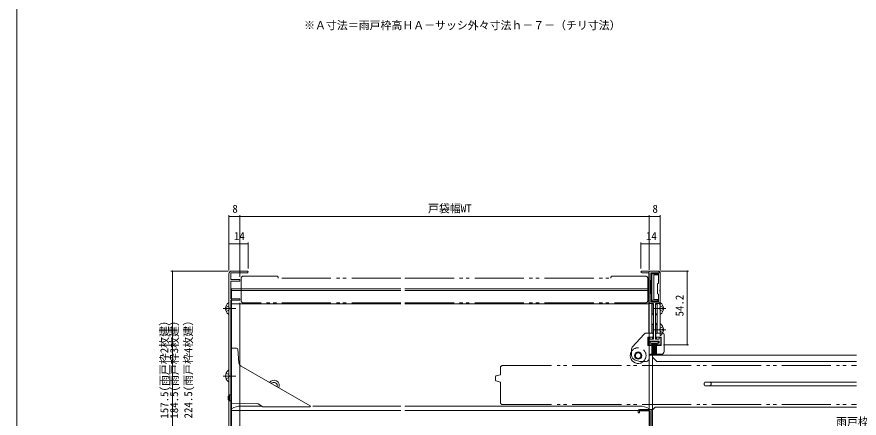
# Model space of a CAD drawing. Units: millimetres, scale not verified. Extents: x -1188 to -148, y -840 to 760.
# Drawn here: x -1188 to -570, y -503 to -209 of the extents above; entities that cross this region are included whole.
import ezdxf
from ezdxf.enums import TextEntityAlignment as Align

# ---------------------------------------------------------------- set-up
doc = ezdxf.new("R2010")
doc.units = ezdxf.units.MM
doc.header["$LTSCALE"] = 4
for name, pattern in [('CHAIN2', [12, 9, -1, 1, -1]), ('DASHED3', [4, 3, -1]), ('DOUBLE_CHAIN2', [12.8, 9, -1, 0.6, -0.6, 0.6, -1])]:
    doc.linetypes.add(name, pattern=pattern)
for name, color, linetype, lineweight in [('0-1_USER1', 3, 'Continuous', 9), ('0-2_YKK_ZWAK', 7, 'Continuous', 9), ('0-3_YKK_D', 6, 'Continuous', 9), ('0-4_YKK_11', 7, 'Continuous', 9), ('0-5_YKK_12', 2, 'Continuous', 9), ('0-7_YKK_13', 4, 'Continuous', 9)]:
    doc.layers.add(name, color=color, linetype=linetype, lineweight=lineweight)
doc.styles.add('ＭＳ ゴシック', font='')
doc.styles.get('ＭＳ ゴシック').set_extended_font_data('MS Gothic')

msp = doc.modelspace()

# ---------------------------------------------------------------- linework, layer by layer
at = {"layer": '0-2_YKK_ZWAK'}
msp.add_line((-1188, -840), (-1188, 720), dxfattribs=at)
at = {"layer": '0-3_YKK_D'}
for p, q in [((-1032.493, -389.919), (-1032.493, -354.419)), ((-1024.493, -355.419), (-1032.493, -355.419)), ((-1024.493, -399.719), (-1024.493, -354.419)), ((-1024.493, -399.719), (-1024.493, -354.419)), ((-1024.493, -355.419), (-724.493, -355.419)), ((-724.493, -394.419), (-724.493, -354.419)), ((-724.493, -394.419), (-724.493, -354.419)), ((-716.493, -355.419), (-724.493, -355.419)), ((-716.493, -394.919), (-716.493, -354.419)), ((-1032.493, -394.919), (-1032.493, -374.419)), ((-1018.493, -375.419), (-1032.493, -375.419)), ((-1018.493, -393.569), (-1018.493, -374.419)), ((-730.493, -393.519), (-730.493, -374.419)), ((-716.493, -375.419), (-730.493, -375.419)), ((-716.493, -394.919), (-716.493, -374.419)), ((-1032.993, -395.419), (-1074.994, -395.419)), ((-1073.994, -395.419), (-1073.994, -552.919)), ((-715.993, -395.419), (-695.493, -395.419)), ((-696.493, -449.619), (-696.493, -395.419)), ((-1024.493, -418.718), (-1024.493, -740.92)), ((-1024.493, -418.918), (-1024.493, -740.92)), ((-713.993, -449.619), (-695.493, -449.619))]:
    msp.add_line(p, q, dxfattribs=at)
for centre, start, end in [((-1032.493, -355.419), 0, 180), ((-1032.493, -355.419), 180, 0), ((-1024.493, -355.419), 0, 180), ((-1024.493, -355.419), 180, 0), ((-724.493, -355.419), 0, 180), ((-724.493, -355.419), 0, 180), ((-724.493, -355.419), 180, 0), ((-724.493, -355.419), 180, 0), ((-716.493, -355.419), 0, 180), ((-716.493, -355.419), 180, 0), ((-1032.493, -375.419), 0, 180), ((-1032.493, -375.419), 180, 0), ((-1018.493, -375.419), 0, 180), ((-1018.493, -375.419), 180, 0), ((-730.493, -375.419), 0, 180), ((-730.493, -375.419), 180, 0), ((-716.493, -375.419), 0, 180), ((-716.493, -375.419), 180, 0), ((-1073.994, -395.419), 90, 270), ((-1073.994, -395.419), 270, 90), ((-696.493, -395.419), 90, 270), ((-696.493, -395.419), 270, 90), ((-696.493, -449.619), 90, 270), ((-696.493, -449.619), 270, 90)]:
    msp.add_arc(centre, 0.106, start, end, dxfattribs=at)
at = {"layer": '0-4_YKK_11'}
for p, q in [((-1032.493, -549.619), (-1032.493, -397.419)), ((-1031.193, -396.719), (-1031.193, -401.719)), ((-1019.143, -396.719), (-1031.193, -396.719)), ((-1030.493, -395.419), (-1019.143, -395.419)), ((-729.893, -395.419), (-718.493, -395.419)), ((-724.493, -396.619), (-729.893, -396.619)), ((-724.493, -418.119), (-724.493, -396.619)), ((-723.293, -396.619), (-717.693, -396.619)), ((-723.293, -404.419), (-723.293, -396.619)), ((-717.693, -396.619), (-717.693, -404.419)), ((-717.693, -396.619), (-717.693, -404.419)), ((-716.493, -397.419), (-716.493, -409.16)), ((-1031.193, -401.719), (-1024.493, -401.719)), ((-1031.193, -402.719), (-1031.193, -415.718)), ((-1024.493, -402.719), (-1031.193, -402.719)), ((-1024.493, -401.719), (-1024.493, -402.719)), ((-722.693, -404.765), (-723.293, -404.419)), ((-723.293, -405.619), (-722.693, -405.272)), ((-723.293, -411.219), (-723.293, -405.619)), ((-722.693, -405.272), (-722.693, -404.765)), ((-717.693, -404.419), (-718.293, -404.765)), ((-718.293, -404.765), (-718.293, -412.072)), ((-722.693, -411.565), (-723.293, -411.219)), ((-723.293, -412.419), (-722.693, -412.072)), ((-723.293, -418.119), (-723.293, -412.419)), ((-722.693, -412.072), (-722.693, -411.565)), ((-718.293, -412.072), (-717.693, -412.419)), ((-717.693, -412.419), (-717.693, -418.119)), ((-716.493, -409.16), (-716.613, -409.344)), ((-716.613, -409.344), (-716.613, -409.894)), ((-716.613, -409.894), (-716.493, -410.077)), ((-716.493, -410.077), (-716.493, -418.119)), ((-1031.193, -415.718), (-1024.493, -415.718)), ((-1031.093, -416.718), (-1031.093, -551.819)), ((-1024.493, -416.718), (-1031.093, -416.718)), ((-1024.493, -415.718), (-1024.493, -416.718)), ((-721.243, -419.119), (-723.493, -419.119)), ((-717.693, -418.119), (-723.293, -418.119)), ((-721.243, -445.419), (-721.243, -419.119)), ((-717.493, -419.119), (-719.743, -419.119)), ((-719.743, -419.119), (-719.743, -445.419)), ((-724.993, -444.219), (-723.993, -444.219)), ((-724.993, -449.619), (-724.993, -444.219)), ((-723.993, -444.219), (-723.993, -445.419)), ((-716.993, -444.219), (-715.993, -444.219)), ((-716.993, -445.419), (-716.993, -444.219)), ((-715.993, -444.219), (-715.993, -449.619)), ((-722.493, -449.619), (-724.993, -449.619)), ((-723.993, -445.419), (-721.243, -445.419)), ((-723.993, -446.919), (-723.993, -448.419)), ((-716.993, -446.919), (-723.993, -446.919)), ((-723.993, -448.419), (-722.493, -448.419)), ((-722.493, -448.419), (-722.493, -449.619)), ((-719.743, -445.419), (-716.993, -445.419)), ((-718.493, -448.419), (-716.993, -448.419)), ((-718.493, -449.619), (-718.493, -448.419)), ((-715.993, -449.619), (-718.493, -449.619)), ((-716.993, -448.419), (-716.993, -446.919)), ((-732.493, -499.42), (-732.493, -497.921)), ((-731.593, -499.42), (-732.493, -499.42)), ((-731.593, -498.02), (-731.593, -499.42)), ((-723.693, -498.02), (-731.593, -498.02)), ((-731.493, -496.92), (-722.493, -496.92)), ((-723.693, -523.419), (-723.693, -498.02)), ((-722.493, -496.92), (-722.493, -546.921))]:
    msp.add_line(p, q, dxfattribs=at)
for centre, radius, start, end in [((-1030.493, -397.419), 2, 90.00002, 180), ((-1019.143, -396.069), 0.65, 269.99998, 90), ((-729.893, -396.019), 0.6, 89.99998, 270), ((-718.493, -397.419), 2, 0, 89.99998), ((-723.493, -418.119), 1, 180, 269.99998), ((-717.493, -418.119), 1, 270, 359.99998), ((-731.493, -497.921), 1, 90, 179.99998)]:
    msp.add_arc(centre, radius, start, end, dxfattribs=at)
at = {"layer": '0-5_YKK_12', "linetype": 'DOUBLE_CHAIN2'}
for p, q in [((-1023.493, -400.663), (-1023.493, -417.263)), ((-997.493, -399.163), (-1021.993, -399.163)), ((-906.493, -400.563), (-996.576, -400.563)), ((-996.493, -400.563), (-996.493, -400.163)), ((-903.493, -400.563), (-752.493, -400.563)), ((-752.493, -400.163), (-752.493, -400.563)), ((-726.993, -399.163), (-751.493, -399.163)), ((-725.493, -417.263), (-725.493, -400.663)), ((-906.493, -418.763), (-1021.993, -418.763)), ((-903.493, -418.763), (-726.993, -418.763)), ((-833.497, -466.274), (-833.497, -471.275)), ((-831.997, -464.774), (-572.493, -464.774)), ((-836.997, -475.54), (-836.997, -472.808)), ((-836.626, -472.325), (-833.719, -471.546)), ((-833.719, -476.802), (-836.626, -476.023)), ((-833.498, -477.075), (-833.498, -491.83)), ((-831.997, -493.274), (-572.493, -493.274))]:
    msp.add_line(p, q, dxfattribs=at)
at = {"layer": '0-5_YKK_12'}
for p, q in [((-1030.593, -548.931), (-1030.593, -408.417)), ((-1030.593, -408.417), (-906.493, -408.417)), ((-1030.593, -409.617), (-906.493, -409.617)), ((-903.493, -408.417), (-724.495, -408.417)), ((-903.493, -409.617), (-724.495, -409.617)), ((-724.495, -408.417), (-724.495, -548.92)), ((-1030.593, -419.417), (-906.493, -419.417)), ((-903.493, -419.417), (-724.495, -419.417)), ((-572.493, -457.217), (-724.495, -457.217)), ((-721.993, -457.217), (-721.993, -552.918)), ((-721.993, -458.617), (-718.893, -461.717)), ((-572.493, -461.717), (-718.893, -461.717)), ((-683.994, -477.667), (-683.994, -478.767)), ((-683.994, -477.667), (-683.844, -477.667)), ((-683.994, -478.767), (-683.844, -478.767)), ((-683.674, -476.817), (-683.844, -477.667)), ((-683.844, -478.767), (-683.674, -479.617)), ((-572.493, -476.817), (-683.674, -476.817)), ((-572.493, -479.617), (-683.674, -479.617)), ((-1030.593, -497.717), (-906.493, -497.717)), ((-1023.593, -494.417), (-1008.497, -494.417)), ((-970.908, -494.417), (-906.493, -494.417)), ((-903.493, -494.417), (-731.495, -494.417)), ((-903.493, -497.717), (-724.495, -497.717)), ((-721.993, -497.218), (-719.992, -495.217)), ((-572.493, -495.217), (-719.992, -495.217))]:
    msp.add_line(p, q, dxfattribs=at)
at = {"layer": '0-5_YKK_12', "linetype": 'DOUBLE_CHAIN2'}
for centre, radius, start, end in [((-1021.993, -400.663), 1.5, 90, 180), ((-997.493, -400.163), 1, 0, 90), ((-751.493, -400.163), 1, 90, 180), ((-726.993, -400.663), 1.5, 0, 90), ((-1021.993, -417.263), 1.5, 180, 270), ((-726.993, -417.263), 1.5, 270, 0), ((-831.997, -466.274), 1.5, 90, 180), ((-836.497, -472.808), 0.5, 104.95496, 180), ((-833.797, -471.256), 0.3, 285.05518, 0), ((-836.497, -475.54), 0.5, 179.99825, 255.04626), ((-833.797, -477.092), 0.3, 0, 74.94481), ((-831.997, -491.774), 1.5, 180, 270)]:
    msp.add_arc(centre, radius, start, end, dxfattribs=at)
at = {"layer": '0-5_YKK_12'}
for centre, radius, start, end in [((-999.593, -479.519), 4, 336.51971, 143.48015), ((-999.593, -479.519), 2.5, 340.46709, 139.5329), ((-680.394, -478.217), 1.4, 270, 90), ((-1023.095, -509.409), 15, 91.90123, 119.98961), ((-731.993, -509.409), 15, 60.01039, 88.0988)]:
    msp.add_arc(centre, radius, start, end, dxfattribs=at)
at = {"layer": '0-7_YKK_13'}
for p, q in [((-724.693, -396.419), (-724.693, -420.219)), ((-717.493, -395.419), (-723.693, -395.419)), ((-722.493, -396.619), (-718.793, -396.619)), ((-722.493, -396.619), (-722.493, -417.719)), ((-717.793, -397.5), (-722.493, -397.5)), ((-717.793, -398.119), (-720.993, -398.119)), ((-720.993, -398.119), (-720.993, -416.219)), ((-717.793, -397.619), (-717.793, -398.119)), ((-716.493, -420.219), (-716.493, -396.419)), ((-722.493, -412.119), (-723.493, -412.119)), ((-1032.493, -426.894), (-1032.493, -418.943)), ((-722.493, -419.219), (-723.693, -419.219)), ((-717.793, -416.837), (-722.493, -416.837)), ((-718.793, -417.719), (-722.493, -417.719)), ((-722.493, -440.919), (-722.493, -419.219)), ((-717.793, -416.219), (-720.993, -416.219)), ((-717.493, -419.219), (-718.693, -419.219)), ((-718.693, -440.919), (-718.693, -419.219)), ((-717.793, -416.719), (-717.793, -416.219)), ((-716.493, -426.894), (-716.493, -418.943)), ((-1034.976, -422.494), (-1034.093, -422.494)), ((-1034.976, -423.344), (-1034.093, -423.344)), ((-1034.093, -422.494), (-1034.093, -423.344)), ((-724.693, -420.219), (-724.693, -440.919)), ((-721.493, -426.187), (-721.493, -420.219)), ((-719.693, -426.187), (-719.693, -420.219)), ((-716.493, -440.919), (-716.493, -420.219)), ((-714.893, -422.494), (-714.893, -423.344)), ((-714.01, -422.494), (-714.893, -422.494)), ((-714.01, -423.344), (-714.893, -423.344)), ((-722.493, -427.919), (-721.493, -426.187)), ((-718.693, -427.919), (-719.693, -426.187)), ((-722.493, -433.419), (-721.397, -435.318)), ((-721.397, -441.686), (-721.397, -435.318)), ((-718.693, -433.419), (-719.597, -434.983)), ((-719.597, -441.841), (-719.597, -434.983)), ((-716.493, -442.394), (-716.493, -434.443)), ((-714.893, -437.994), (-714.893, -438.844)), ((-714.01, -437.994), (-714.893, -437.994)), ((-728.093, -441.588), (-736.79, -451.35)), ((-722.397, -440.919), (-726.6, -440.919)), ((-725.297, -443.919), (-725.297, -449.919)), ((-721.397, -443.919), (-725.297, -443.919)), ((-721.897, -445.419), (-721.897, -443.919)), ((-721.397, -441.919), (-721.397, -443.919)), ((-719.597, -443.919), (-719.597, -441.919)), ((-715.697, -443.919), (-719.597, -443.919)), ((-719.097, -445.419), (-719.097, -443.919)), ((-714.497, -440.919), (-718.597, -440.919)), ((-714.01, -438.844), (-714.893, -438.844)), ((-713.497, -454.419), (-713.497, -441.919)), ((-722.497, -449.919), (-725.297, -449.919)), ((-717.747, -447.053), (-723.747, -447.053)), ((-723.747, -447.053), (-723.747, -448.253)), ((-723.747, -448.253), (-717.747, -448.253)), ((-718.497, -446.919), (-722.497, -446.919)), ((-722.497, -448.119), (-722.497, -449.919)), ((-722.497, -448.253), (-722.497, -456.053)), ((-721.997, -448.253), (-721.997, -456.053)), ((-721.497, -448.253), (-721.497, -456.053)), ((-720.997, -448.253), (-720.997, -456.053)), ((-720.497, -448.253), (-720.497, -456.053)), ((-719.997, -448.253), (-719.997, -456.053)), ((-719.497, -448.253), (-719.497, -456.053)), ((-718.997, -448.253), (-718.997, -456.053)), ((-718.497, -448.119), (-718.497, -449.919)), ((-717.747, -448.253), (-717.747, -447.053)), ((-1031.093, -451.919), (-1027.009, -451.919)), ((-1031.093, -492.22), (-1031.093, -451.919)), ((-1025.144, -462.765), (-1026.013, -452.831)), ((-737.297, -452.68), (-737.297, -457.006)), ((-723.497, -456.419), (-715.497, -456.419)), ((-731.097, -461.719), (-734.684, -460.757)), ((-731.163, -461.719), (-726.497, -461.719)), ((-724.497, -459.719), (-724.497, -457.419)), ((-1032.493, -476.395), (-1032.493, -468.444)), ((-1023.655, -465.102), (-972.98, -494.359)), ((-1033.093, -487.319), (-1032.093, -486.319)), ((-1033.093, -487.319), (-1033.093, -489.519)), ((-1031.093, -486.319), (-1032.093, -486.319)), ((-1032.093, -490.519), (-1031.093, -490.519)), ((-1031.08, -492.221), (-1011.093, -492.919)), ((-1011.093, -492.919), (-1007.629, -494.919)), ((-973.13, -494.919), (-1007.629, -494.919))]:
    msp.add_line(p, q, dxfattribs=at)
at = {"layer": '0-7_YKK_13', "linetype": 'CHAIN2'}
for p, q in [((-1036.751, -422.919), (-1027.364, -422.919)), ((-721.546, -422.919), (-712.159, -422.919)), ((-721.546, -438.419), (-712.159, -438.419)), ((-1036.751, -472.42), (-1027.364, -472.42))]:
    msp.add_line(p, q, dxfattribs=at)
at = {"layer": '0-7_YKK_13', "linetype": 'DASHED3'}
for p, q in [((-1034.57, -424.994), (-1032.704, -424.064)), ((-1032.704, -424.064), (-1032.095, -422.919)), ((-716.282, -421.774), (-716.891, -422.919)), ((-716.282, -424.064), (-716.891, -422.919)), ((-714.416, -420.844), (-716.282, -421.774)), ((-714.416, -424.994), (-716.282, -424.064)), ((-716.282, -437.274), (-716.891, -438.419)), ((-716.282, -439.564), (-716.891, -438.419)), ((-714.416, -436.344), (-716.282, -437.274)), ((-714.416, -440.494), (-716.282, -439.564)), ((-1034.57, -470.345), (-1032.704, -471.275)), ((-1034.57, -474.495), (-1032.704, -473.565)), ((-1032.704, -471.275), (-1032.096, -472.42)), ((-1032.704, -473.565), (-1032.096, -472.42))]:
    msp.add_line(p, q, dxfattribs=at)
at = {"layer": '0-7_YKK_13'}
for points in [[(-722.493, -402.119), (-723.493, -402.119), (-723.493, -412.119)], [(-715.697, -443.919), (-715.697, -449.919), (-718.497, -449.919)], [(-1033.093, -489.519), (-1032.093, -490.519), (-1032.093, -486.319)]]:
    msp.add_lwpolyline(points, dxfattribs=at)
at = {"layer": '0-7_YKK_13', "linetype": 'DASHED3'}
msp.add_lwpolyline([(-1034.57, -420.844), (-1032.704, -421.774), (-1032.095, -422.919)], dxfattribs=at)
at = {"layer": '0-7_YKK_13'}
for radius in [2.7, 2.2, 2.05]:
    msp.add_circle((-732.497, -457.419), radius, dxfattribs=at)
for centre, radius, start, end in [((-723.693, -396.419), 1, 90, 180), ((-718.793, -397.619), 1, 0, 90), ((-717.493, -396.419), 1, 0, 90), ((-1029.693, -422.919), 5.3, 127.71408, 175.40057), ((-1032.767, -418.943), 0.274, 0, 127.71408), ((-723.693, -420.219), 1, 90, 180), ((-722.493, -420.219), 1, 0, 90), ((-718.693, -420.219), 1, 90, 180), ((-718.793, -416.719), 1, 270, 0), ((-717.493, -420.219), 1, 0, 90), ((-716.219, -418.943), 0.274, 52.2859, 180), ((-719.293, -422.919), 5.3, 4.59941, 52.2859), ((-1029.693, -422.919), 5.3, 184.59941, 232.2859), ((-719.293, -422.919), 5.3, 307.71408, 355.40057), ((-1032.767, -426.894), 0.274, 232.2859, 0), ((-716.219, -426.894), 0.274, 180, 307.71408), ((-716.219, -434.443), 0.274, 52.2859, 180), ((-719.293, -438.419), 5.3, 4.59941, 52.2859), ((-726.6, -442.919), 2, 90, 138.30167), ((-722.397, -441.919), 1, 359.99977, 90), ((-718.597, -441.919), 1, 90, 179.99977), ((-716.219, -442.394), 0.274, 180, 307.71408), ((-719.293, -438.419), 5.3, 307.71408, 355.40057), ((-714.497, -441.919), 1, 359.99977, 90), ((-1027.009, -452.919), 1, 4.99995, 90), ((-732.497, -457.419), 5.75, 150.40785, 179.99977), ((-735.297, -452.68), 2, 138.30167, 179.99977), ((-723.497, -457.419), 1, 90, 179.99977), ((-715.497, -454.419), 2, 270, 359.99977), ((-1022.155, -462.504), 3, 184.99995, 239.99998), ((-732.497, -457.419), 5.75, 179.99977, 288.75067), ((-733.297, -457.006), 4, 179.99977, 249.70273), ((-726.497, -459.719), 2, 270, 359.99977), ((-1029.693, -472.42), 5.3, 127.71408, 232.2859), ((-1032.767, -468.444), 0.274, 0, 127.71408), ((-1032.767, -476.395), 0.274, 232.2859, 0), ((-973.13, -494.619), 0.3, 270, 60)]:
    msp.add_arc(centre, radius, start, end, dxfattribs=at)
at = {"layer": '0-7_YKK_13', "linetype": 'DASHED3'}
msp.add_arc((-732.497, -457.419), 5.75, 288.75067, 150.40785, dxfattribs=at)

# ---------------------------------------------------------------- texts
at = {"layer": '0-1_USER1', "color": 4, "style": 'ＭＳ ゴシック'}
msp.add_text('※Ａ寸法＝雨戸枠高ＨＡ－サッシ外々寸法ｈ－７－（チリ寸法）', height=5.865, dxfattribs=at).set_placement((-977.406, -219.842), align=Align.BOTTOM_LEFT)
at = {"layer": '0-3_YKK_D', "color": 4, "style": 'ＭＳ ゴシック'}
for s, p in [('戸袋幅WT', (-886.566, -354.205)), ('8', (-1030.028, -354.419)), ('8', (-722.028, -354.419)), ('14', (-1028.806, -374.419)), ('14', (-726.807, -374.419)), ('雨戸枠内々W', (-587.403, -510.723))]:
    msp.add_text(s, height=5.865, dxfattribs=at).set_placement(p, align=Align.BOTTOM_LEFT)
for s, p in [('54.2', (-697.493, -428.72)), ('157.5(雨戸枠2枚建）', (-1075.207, -503.675)), ('184.5(雨戸枠3枚建）', (-1067.994, -503.675)), ('224.5(雨戸枠4枚建）', (-1057.659, -503.517))]:
    msp.add_text(s, height=5.865, rotation=90, dxfattribs=at).set_placement(p, align=Align.BOTTOM_LEFT)

doc.saveas('drawing.dxf')
